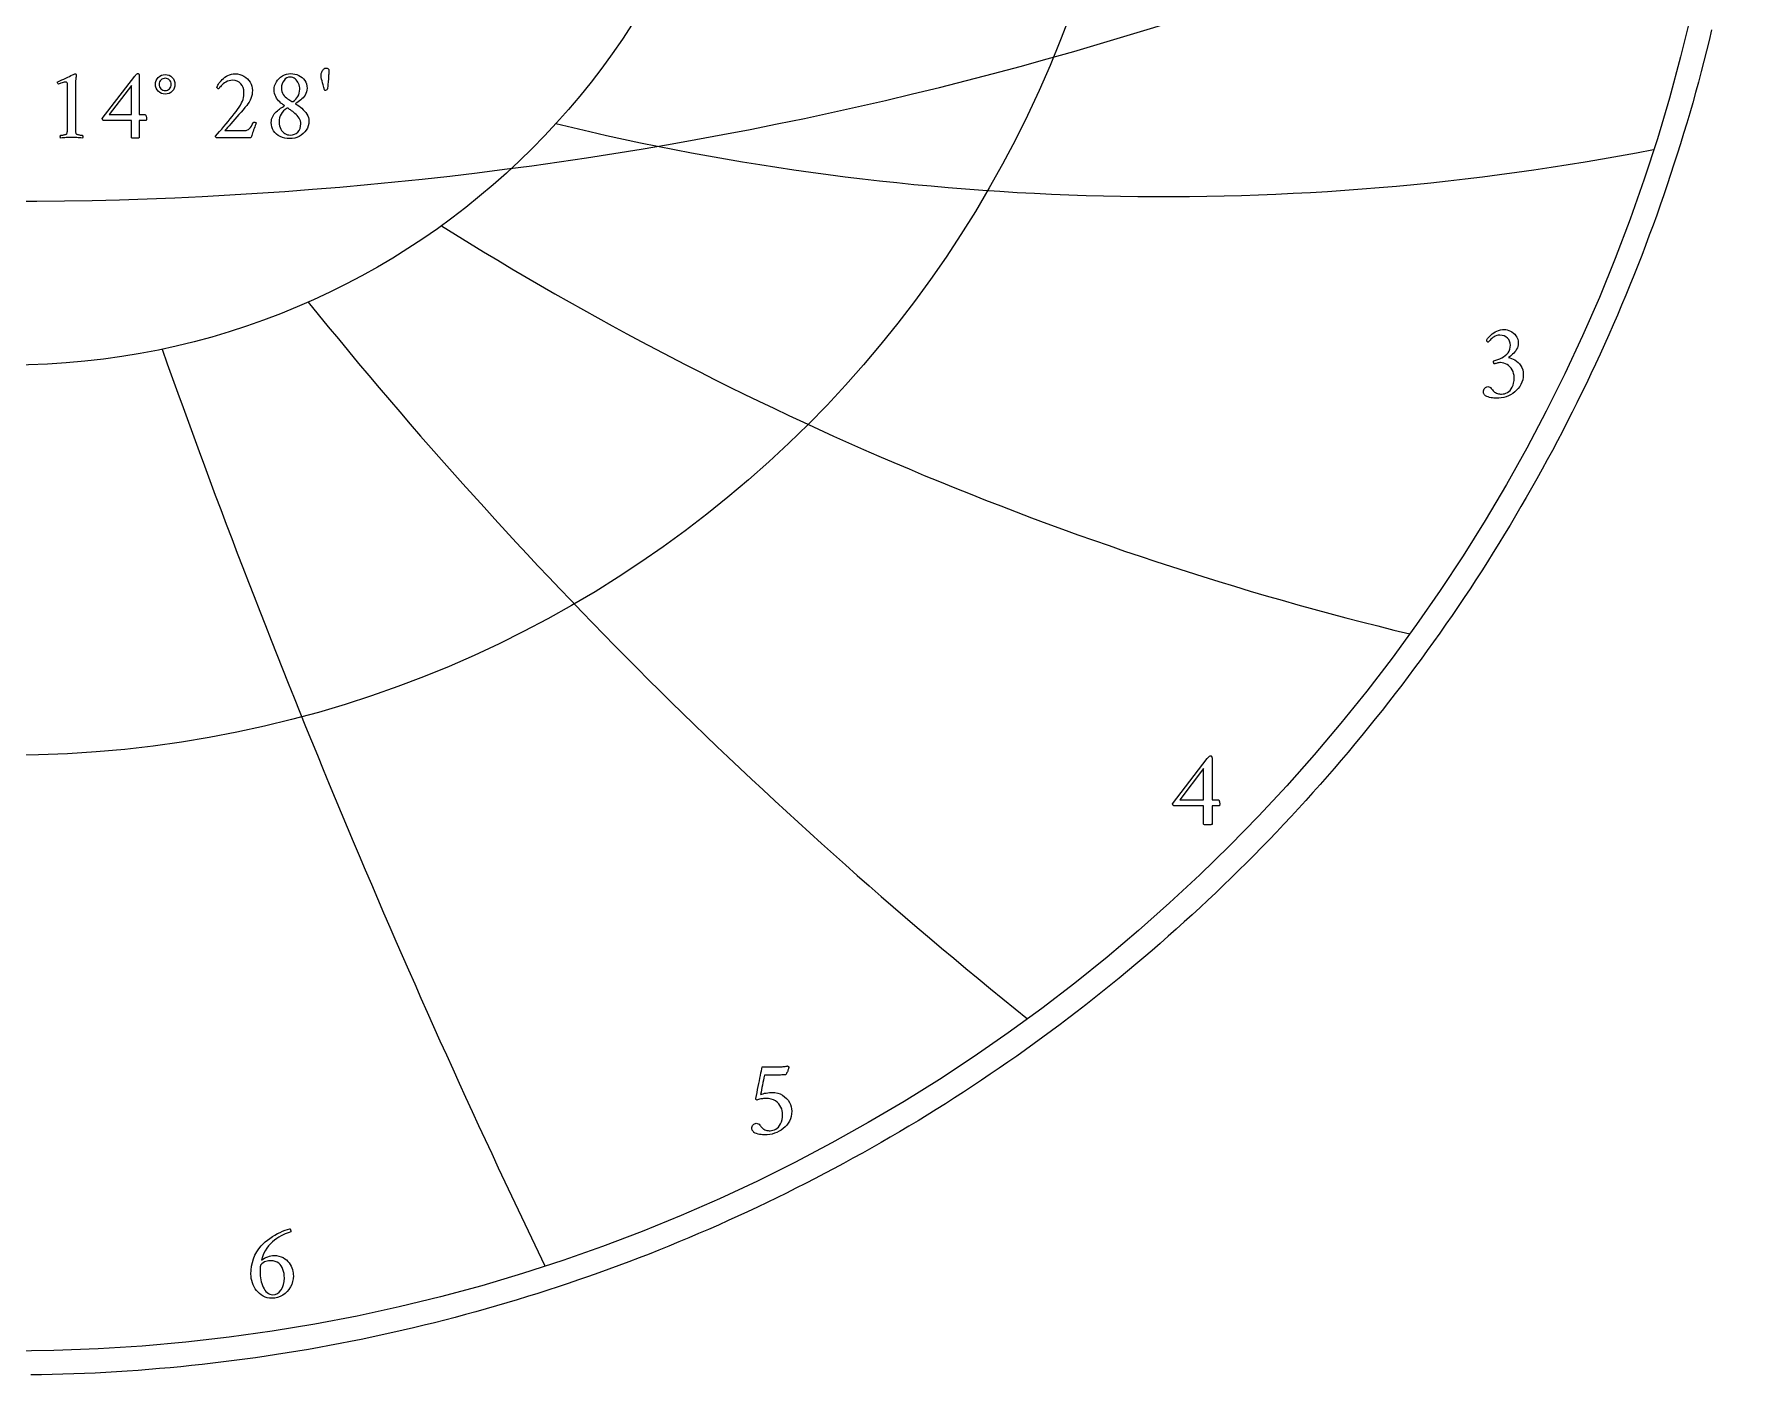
# Model space of a CAD drawing. Header units: millimetres. Extents: x -55 to 55, y -55 to 56.
# Drawn here: x 0.8 to 54, y -54.7 to -12.8 of the extents above; entities that cross this region are included whole.
import ezdxf

# ---------------------------------------------------------------- set-up
doc = ezdxf.new("R2010")
doc.units = ezdxf.units.MM
for name, color, linetype in [('CUT_OUTER', 1, 'Continuous'), ('ENGRAVE', 7, 'Continuous'), ('ENGRAVE_FINE', 8, 'Continuous'), ('TEXT', 5, 'Continuous')]:
    doc.layers.add(name, color=color, linetype=linetype)

msp = doc.modelspace()

# ---------------------------------------------------------------- linework, layer by layer
at = {"layer": 'CUT_OUTER'}
msp.add_lwpolyline([(53.2685, -12.6504), (53.1898, -12.977), (53.1092, -13.3032), (53.0266, -13.6288), (52.942, -13.9539), (52.8553, -14.2785), (52.7667, -14.6025), (52.6761, -14.926), (52.5836, -15.249), (52.489, -15.5713), (52.3925, -15.8931), (52.294, -16.2143), (52.1935, -16.5348), (52.0911, -16.8548), (51.9867, -17.1741), (51.8803, -17.4927), (51.772, -17.8107), (51.6617, -18.1281), (51.5495, -18.4447), (51.4354, -18.7607), (51.3193, -19.0759), (51.2013, -19.3905), (51.0814, -19.7043), (50.9595, -20.0173), (50.8357, -20.3296), (50.71, -20.6412), (50.5824, -20.9519), (50.4529, -21.2619), (50.3215, -21.5711), (50.1882, -21.8794), (50.053, -22.187), (49.9159, -22.4937), (49.7769, -22.7995), (49.6361, -23.1045), (49.4934, -23.4086), (49.3488, -23.7119), (49.2024, -24.0142), (49.0542, -24.3157), (48.904, -24.6162), (48.7521, -24.9158), (48.5983, -25.2145), (48.4426, -25.5122), (48.2852, -25.809), (48.1259, -26.1048), (47.9648, -26.3996), (47.802, -26.6934), (47.6373, -26.9862), (47.4708, -27.278), (47.3025, -27.5687), (47.1325, -27.8585), (46.9606, -28.1471), (46.787, -28.4347), (46.6117, -28.7213), (46.4346, -29.0067), (46.2557, -29.2911), (46.0751, -29.5744), (45.8928, -29.8565), (45.7087, -30.1376), (45.523, -30.4175), (45.3355, -30.6962), (45.1463, -30.9738), (44.9554, -31.2502), (44.7628, -31.5255), (44.5685, -31.7996), (44.3725, -32.0724), (44.1749, -32.3441), (43.9756, -32.6145), (43.7747, -32.8838), (43.5721, -33.1517), (43.3678, -33.4185), (43.162, -33.6839), (42.9545, -33.9481), (42.7454, -34.2111), (42.5346, -34.4727), (42.3223, -34.733), (42.1084, -34.9921), (41.8929, -35.2498), (41.6758, -35.5062), (41.4572, -35.7612), (41.237, -36.0149), (41.0152, -36.2673), (40.7919, -36.5182), (40.5671, -36.7679), (40.3407, -37.0161), (40.1128, -37.2629), (39.8834, -37.5083), (39.6525, -37.7523), (39.4201, -37.9949), (39.1863, -38.2361), (38.9509, -38.4758), (38.7141, -38.7141), (38.4758, -38.9509), (38.2361, -39.1863), (37.9949, -39.4201), (37.7523, -39.6525), (37.5083, -39.8834), (37.2629, -40.1128), (37.0161, -40.3407), (36.7679, -40.5671), (36.5182, -40.7919), (36.2673, -41.0152), (36.0149, -41.237), (35.7612, -41.4572), (35.5062, -41.6758), (35.2498, -41.8929), (34.9921, -42.1084), (34.733, -42.3223), (34.4727, -42.5346), (34.2111, -42.7454), (33.9481, -42.9545), (33.6839, -43.162), (33.4185, -43.3678), (33.1517, -43.5721), (32.8838, -43.7747), (32.6145, -43.9756), (32.3441, -44.1749), (32.0724, -44.3725), (31.7996, -44.5685), (31.5255, -44.7628), (31.2502, -44.9554), (30.9738, -45.1463), (30.6962, -45.3355), (30.4175, -45.523), (30.1376, -45.7087), (29.8565, -45.8928), (29.5744, -46.0751), (29.2911, -46.2557), (29.0067, -46.4346), (28.7213, -46.6117), (28.4347, -46.787), (28.1471, -46.9606), (27.8585, -47.1325), (27.5687, -47.3025), (27.278, -47.4708), (26.9862, -47.6373), (26.6934, -47.802), (26.3996, -47.9648), (26.1048, -48.1259), (25.809, -48.2852), (25.5122, -48.4426), (25.2145, -48.5983), (24.9158, -48.7521), (24.6162, -48.904), (24.3157, -49.0542), (24.0142, -49.2024), (23.7119, -49.3488), (23.4086, -49.4934), (23.1045, -49.6361), (22.7995, -49.7769), (22.4937, -49.9159), (22.187, -50.053), (21.8794, -50.1882), (21.5711, -50.3215), (21.2619, -50.4529), (20.9519, -50.5824), (20.6412, -50.71), (20.3296, -50.8357), (20.0173, -50.9595), (19.7043, -51.0814), (19.3905, -51.2013), (19.0759, -51.3193), (18.7607, -51.4354), (18.4447, -51.5495), (18.1281, -51.6617), (17.8107, -51.772), (17.4927, -51.8803), (17.1741, -51.9867), (16.8548, -52.0911), (16.5348, -52.1935), (16.2143, -52.294), (15.8931, -52.3925), (15.5713, -52.489), (15.249, -52.5836), (14.926, -52.6761), (14.6025, -52.7667), (14.2785, -52.8553), (13.9539, -52.942), (13.6288, -53.0266), (13.3032, -53.1092), (12.977, -53.1898), (12.6504, -53.2685), (12.3233, -53.3451), (11.9958, -53.4197), (11.6678, -53.4923), (11.3393, -53.5629), (11.0105, -53.6314), (10.6812, -53.698), (10.3515, -53.7625), (10.0214, -53.825), (9.691, -53.8855), (9.3602, -53.944), (9.029, -54.0004), (8.6975, -54.0548), (8.3656, -54.1071), (8.0335, -54.1574), (7.701, -54.2057), (7.3683, -54.2519), (7.0353, -54.2961), (6.702, -54.3383), (6.3684, -54.3784), (6.0347, -54.4164), (5.7007, -54.4524), (5.3664, -54.4864), (5.032, -54.5183), (4.6974, -54.5481), (4.3626, -54.5759), (4.0277, -54.6017), (3.6926, -54.6253), (3.3573, -54.647), (3.0219, -54.6665), (2.6865, -54.6841), (2.3509, -54.6995), (2.0152, -54.7129), (1.6794, -54.7242), (1.3436, -54.7335), (1.0078, -54.7407), (0.6719, -54.7459)], dxfattribs=at)
at = {"layer": 'ENGRAVE'}
for radius in [54, 35.3478, 23.1383]:
    msp.add_circle((0, 0), radius, dxfattribs=at)
for centre, radius, start, end in [((36.1371, 62.5913), 80.4551, 256.3176, 280.973176), ((67.9106, 67.9106), 102.3385, 237.894618, 256.386299), ((124.4589, 71.8564), 147.996, 218.942336, 231.270124), ((277.2301, 74.2836), 289.1782, 199.58272, 205.746614)]:
    msp.add_arc(centre, radius, start, end, dxfattribs=at)
at = {"layer": 'ENGRAVE_FINE'}
msp.add_arc((0, 102.5834), 120.594, 243.541053, 296.458947, dxfattribs=at)
at = {"layer": 'TEXT'}
for points in [[(1.8235, -15.6614), (1.8235, -14.3999), (1.8226, -14.369), (1.8199, -14.3432), (1.8154, -14.3227), (1.8091, -14.3073), (1.8007, -14.2961), (1.7896, -14.2881), (1.7759, -14.2834), (1.7596, -14.2818), (1.7397, -14.2833), (1.7149, -14.2877), (1.6854, -14.2952), (1.6511, -14.3057), (1.6165, -14.3172), (1.5864, -14.3277), (1.5606, -14.3371), (1.5393, -14.3456), (1.5267, -14.3339), (1.5177, -14.3209), (1.5123, -14.3067), (1.5105, -14.2913), (1.5105, -14.2911), (1.5105, -14.2905), (1.5105, -14.2895), (1.5105, -14.2881), (1.5109, -14.2824), (1.5121, -14.2778), (1.5141, -14.2744), (1.5169, -14.2722), (1.5805, -14.2433), (1.6435, -14.2143), (1.7059, -14.1851), (1.7676, -14.1556), (1.8265, -14.1274), (1.8802, -14.1017), (1.9287, -14.0787), (1.972, -14.0582), (2.0078, -14.0414), (2.0339, -14.0295), (2.0502, -14.0223), (2.0566, -14.0199), (2.063, -14.0199), (2.0704, -14.0211), (2.0766, -14.0247), (2.0816, -14.0307), (2.0854, -14.039), (2.0884, -14.0482), (2.091, -14.0566), (2.0932, -14.0642), (2.095, -14.071), (2.0942, -14.0759), (2.0918, -14.0905), (2.0878, -14.115), (2.0822, -14.1492), (2.0766, -14.1924), (2.0726, -14.2438), (2.0702, -14.3034), (2.0694, -14.3712), (2.0694, -15.6614), (2.0695, -15.6959), (2.0698, -15.7292), (2.0703, -15.7614), (2.071, -15.7923), (2.0725, -15.8212), (2.0754, -15.8474), (2.0797, -15.8707), (2.0854, -15.8913), (2.0908, -15.8991), (2.1006, -15.9065), (2.1147, -15.9135), (2.1333, -15.92), (2.1543, -15.9259), (2.176, -15.9308), (2.1983, -15.9347), (2.2211, -15.9376), (2.2426, -15.9397), (2.2606, -15.9412), (2.2753, -15.9421), (2.2866, -15.9424), (2.2909, -15.95), (2.2942, -15.96), (2.2965, -15.9723), (2.2978, -15.9871), (2.2977, -16.0019), (2.2958, -16.0143), (2.2921, -16.0242), (2.2866, -16.0318), (2.2397, -16.0287), (2.1948, -16.0258), (2.1519, -16.0231), (2.1109, -16.0206), (2.0702, -16.0185), (2.0279, -16.0171), (1.984, -16.0162), (1.9385, -16.0159), (1.8948, -16.0162), (1.8531, -16.0171), (1.8133, -16.0185), (1.7756, -16.0206), (1.7375, -16.0231), (1.6966, -16.0258), (1.6529, -16.0287), (1.6064, -16.0318), (1.6009, -16.0242), (1.5972, -16.0143), (1.5953, -16.0019), (1.5952, -15.9871), (1.5965, -15.9723), (1.5988, -15.96), (1.6021, -15.95), (1.6064, -15.9424), (1.6176, -15.9421), (1.6323, -15.9412), (1.6504, -15.9397), (1.6718, -15.9376), (1.6947, -15.9347), (1.7169, -15.9308), (1.7386, -15.9259), (1.7596, -15.92), (1.778, -15.9135), (1.7916, -15.9065), (1.8004, -15.8991), (1.8044, -15.8913), (1.8101, -15.8707), (1.8147, -15.8474), (1.8181, -15.8212), (1.8203, -15.7923), (1.8217, -15.7614), (1.8227, -15.7292), (1.8233, -15.6959), (1.8235, -15.6614)], [(4.0175, -14.0135), (4.0294, -14.0147), (4.0394, -14.0183), (4.0477, -14.0243), (4.0542, -14.0327), (4.0591, -14.0422), (4.0626, -14.0518), (4.0647, -14.0614), (4.0654, -14.071), (4.0654, -15.3005), (4.2506, -15.3005), (4.2584, -15.3029), (4.2658, -15.3101), (4.2728, -15.3221), (4.2794, -15.3388), (4.2849, -15.3588), (4.2889, -15.3803), (4.2913, -15.4035), (4.2921, -15.4282), (4.2915, -15.4446), (4.2897, -15.4586), (4.2867, -15.4702), (4.2825, -15.4793), (4.0654, -15.4793), (4.0654, -16.0254), (4.0641, -16.0259), (4.0602, -16.0274), (4.0537, -16.0299), (4.0446, -16.0334), (4.0298, -16.0369), (4.0059, -16.0394), (3.9731, -16.0409), (3.9313, -16.0414), (3.8824, -16.0398), (3.8474, -16.035), (3.8265, -16.027), (3.8195, -16.0159), (3.8195, -15.4793), (2.9413, -15.4793), (2.9338, -15.474), (2.9273, -15.4678), (2.9218, -15.4605), (2.9173, -15.4522), (2.9138, -15.4437), (2.9113, -15.4358), (2.9098, -15.4285), (2.9093, -15.4219), (3.9249, -14.0933), (3.9337, -14.0831), (3.944, -14.0714), (3.956, -14.0583), (3.9696, -14.0438), (3.9834, -14.0306), (3.9959, -14.0211), (4.0073, -14.0154), (4.0175, -14.0135)], [(4.57, -14.352), (4.5757, -14.2905), (4.5927, -14.2339), (4.6212, -14.182), (4.661, -14.1349), (4.7088, -14.0957), (4.7612, -14.0678), (4.8182, -14.051), (4.8797, -14.0454), (4.9411, -14.051), (4.9975, -14.0678), (5.0489, -14.0957), (5.0953, -14.1349), (5.1337, -14.182), (5.1612, -14.2339), (5.1776, -14.2905), (5.1831, -14.352), (5.1776, -14.4135), (5.1612, -14.4702), (5.1337, -14.5221), (5.0953, -14.5692), (5.0489, -14.6083), (4.9975, -14.6362), (4.9411, -14.653), (4.8797, -14.6586), (4.8182, -14.653), (4.7612, -14.6362), (4.7088, -14.6083), (4.661, -14.5692), (4.6212, -14.5221), (4.5927, -14.4702), (4.5757, -14.4135), (4.57, -14.352)], [(4.6849, -14.352), (4.6885, -14.3904), (4.6993, -14.4259), (4.7173, -14.4583), (4.7424, -14.4877), (4.7726, -14.5122), (4.8055, -14.5297), (4.8412, -14.5401), (4.8797, -14.5436), (4.9181, -14.5401), (4.9532, -14.5297), (4.9851, -14.5122), (5.0139, -14.4877), (5.0376, -14.4583), (5.0546, -14.4259), (5.0648, -14.3904), (5.0682, -14.352), (5.0648, -14.3136), (5.0546, -14.2782), (5.0376, -14.2457), (5.0139, -14.2163), (4.9851, -14.1918), (4.9532, -14.1744), (4.9181, -14.1639), (4.8797, -14.1604), (4.8412, -14.1639), (4.8055, -14.1744), (4.7726, -14.1918), (4.7424, -14.2163), (4.7173, -14.2457), (4.6993, -14.2782), (4.6885, -14.3136), (4.6849, -14.352)], [(7.7284, -15.556), (7.7122, -15.5956), (7.6957, -15.6378), (7.6787, -15.6826), (7.6613, -15.73), (7.6442, -15.7778), (7.6278, -15.8238), (7.6122, -15.8681), (7.5975, -15.9105), (7.5843, -15.9486), (7.5735, -15.9799), (7.5651, -16.0045), (7.5591, -16.0222), (6.4797, -16.0222), (6.4748, -16.0185), (6.4697, -16.0139), (6.4644, -16.0082), (6.459, -16.0015), (6.4541, -15.9946), (6.4506, -15.9883), (6.4485, -15.9826), (6.4478, -15.9775), (6.5136, -15.9033), (6.5803, -15.8274), (6.6478, -15.75), (6.716, -15.671), (6.7839, -15.5913), (6.8502, -15.5121), (6.9148, -15.4332), (6.9779, -15.3548), (7.038, -15.2781), (7.0937, -15.2047), (7.145, -15.1344), (7.1919, -15.0674), (7.2355, -14.9993), (7.2705, -14.9356), (7.297, -14.8764), (7.3148, -14.8215), (7.3267, -14.7682), (7.3352, -14.7137), (7.3403, -14.658), (7.342, -14.6011), (7.3359, -14.5245), (7.3176, -14.4542), (7.2872, -14.3903), (7.2446, -14.3329), (7.1926, -14.2854), (7.134, -14.2514), (7.0688, -14.2311), (6.9971, -14.2243), (6.9368, -14.2277), (6.8805, -14.2378), (6.8282, -14.2548), (6.7799, -14.2786), (6.7358, -14.3063), (6.6961, -14.3352), (6.6607, -14.3654), (6.6298, -14.3967), (6.6035, -14.4267), (6.5819, -14.4526), (6.5651, -14.4746), (6.5532, -14.4925), (6.5435, -14.4912), (6.5336, -14.4873), (6.5235, -14.4809), (6.5132, -14.4718), (6.5042, -14.4621), (6.4977, -14.4538), (6.4938, -14.4469), (6.4925, -14.4414), (6.4994, -14.4246), (6.5104, -14.4027), (6.5257, -14.3759), (6.5452, -14.344), (6.5688, -14.3093), (6.5967, -14.2738), (6.6287, -14.2374), (6.6649, -14.2003), (6.7048, -14.1642), (6.7476, -14.1309), (6.7934, -14.1003), (6.8422, -14.0726), (6.894, -14.0495), (6.9488, -14.0331), (7.0065, -14.0232), (7.0673, -14.0199), (7.1407, -14.0246), (7.2106, -14.0386), (7.2772, -14.0621), (7.3404, -14.0949), (7.3987, -14.1352), (7.4505, -14.1808), (7.4961, -14.2318), (7.5352, -14.2881), (7.5666, -14.3482), (7.5891, -14.4103), (7.6025, -14.4744), (7.607, -14.5404), (7.604, -14.6065), (7.5951, -14.6706), (7.5801, -14.7326), (7.5591, -14.7927), (7.533, -14.8508), (7.5024, -14.9069), (7.4675, -14.961), (7.4282, -15.0131), (7.3724, -15.0812), (7.3136, -15.1516), (7.2518, -15.2242), (7.1871, -15.2989), (7.1217, -15.3736), (7.0581, -15.4458), (6.9964, -15.5157), (6.9364, -15.5831), (6.8803, -15.6461), (6.8302, -15.7025), (6.7861, -15.7523), (6.748, -15.7955), (7.3675, -15.7955), (7.4117, -15.7918), (7.4517, -15.7807), (7.4876, -15.7623), (7.5192, -15.7364), (7.5483, -15.703), (7.5763, -15.6618), (7.6033, -15.6128), (7.6294, -15.556), (7.634, -15.5476), (7.6414, -15.5416), (7.6515, -15.538), (7.6645, -15.5368), (7.6701, -15.5372), (7.6773, -15.5384), (7.6861, -15.5404), (7.6965, -15.5432), (7.7068, -15.5464), (7.7156, -15.5496), (7.7228, -15.5528), (7.7284, -15.556)], [(8.8014, -14.0167), (8.8702, -14.0201), (8.9359, -14.0303), (8.9987, -14.0472), (9.0585, -14.071), (9.1139, -14.1011), (9.1635, -14.1372), (9.2073, -14.1794), (9.2453, -14.2275), (9.2761, -14.2814), (9.298, -14.3408), (9.3112, -14.4059), (9.3156, -14.4766), (9.312, -14.5352), (9.3012, -14.5899), (9.2832, -14.6406), (9.2581, -14.6873), (9.2279, -14.7305), (9.1946, -14.7704), (9.1584, -14.8071), (9.1192, -14.8406), (9.079, -14.8714), (9.0397, -14.8997), (9.0015, -14.9257), (8.9643, -14.9492), (8.9559, -14.9528), (8.9531, -14.9572), (8.9559, -14.9624), (8.9643, -14.9684), (9.0121, -14.9959), (9.0597, -15.0275), (9.1071, -15.063), (9.1543, -15.1025), (9.1994, -15.1452), (9.2405, -15.1903), (9.2777, -15.2378), (9.3108, -15.2877), (9.338, -15.3394), (9.3575, -15.3923), (9.3692, -15.4464), (9.3731, -15.5017), (9.3679, -15.5779), (9.3523, -15.6502), (9.3264, -15.7185), (9.29, -15.7827), (9.2452, -15.8417), (9.1938, -15.8941), (9.1358, -15.9399), (9.0713, -15.9791), (9.0021, -16.0106), (8.9304, -16.033), (8.856, -16.0465), (8.7791, -16.051), (8.6967, -16.047), (8.619, -16.035), (8.5458, -16.0151), (8.4773, -15.9871), (8.4147, -15.952), (8.3595, -15.9105), (8.3117, -15.8626), (8.2713, -15.8083), (8.2392, -15.7486), (8.2162, -15.6845), (8.2024, -15.6161), (8.1978, -15.5432), (8.2006, -15.4933), (8.209, -15.4458), (8.223, -15.4007), (8.2425, -15.358), (8.2663, -15.3177), (8.2928, -15.2797), (8.3222, -15.2442), (8.3543, -15.2111), (8.388, -15.1803), (8.4218, -15.152), (8.4558, -15.1261), (8.49, -15.1025), (8.5229, -15.0811), (8.5527, -15.0618), (8.5796, -15.0444), (8.6034, -15.029), (8.6082, -15.0245), (8.6098, -15.0203), (8.6082, -15.0165), (8.6034, -15.0131), (8.5708, -14.9918), (8.5368, -14.9664), (8.5013, -14.9367), (8.4645, -14.9029), (8.4284, -14.8655), (8.395, -14.8251), (8.3645, -14.7816), (8.3368, -14.7352), (8.3137, -14.6861), (8.2972, -14.6346), (8.2874, -14.5808), (8.2841, -14.5245), (8.2886, -14.4586), (8.302, -14.3951), (8.3245, -14.3341), (8.3559, -14.2754), (8.3947, -14.2206), (8.4394, -14.1712), (8.4897, -14.1272), (8.5459, -14.0885), (8.6062, -14.0571), (8.6689, -14.0347), (8.734, -14.0212), (8.8014, -14.0167)], [(8.7855, -14.1253), (8.7317, -14.1317), (8.6821, -14.1508), (8.6367, -14.1828), (8.5954, -14.2275), (8.5612, -14.281), (8.5368, -14.3392), (8.5221, -14.4023), (8.5172, -14.4702), (8.5207, -14.527), (8.5312, -14.5792), (8.5486, -14.6268), (8.5731, -14.6698), (8.6023, -14.7086), (8.6342, -14.7436), (8.6686, -14.7749), (8.7056, -14.8023), (8.7427, -14.8269), (8.7775, -14.8494), (8.8098, -14.87), (8.8397, -14.8885), (8.8433, -14.8899), (8.8477, -14.8909), (8.8529, -14.8915), (8.8589, -14.8917), (8.8603, -14.8917), (8.8613, -14.8917), (8.8619, -14.8917), (8.8621, -14.8917), (8.8667, -14.8915), (8.8709, -14.8909), (8.8747, -14.8899), (8.8781, -14.8885), (8.9236, -14.8546), (8.9643, -14.8167), (9.0002, -14.7748), (9.0314, -14.7289), (9.0565, -14.679), (9.0745, -14.6251), (9.0852, -14.5672), (9.0888, -14.5053), (9.0865, -14.4594), (9.0797, -14.4143), (9.0682, -14.37), (9.0521, -14.3265), (9.0319, -14.2852), (9.0078, -14.2474), (8.98, -14.2133), (8.9483, -14.1828), (8.913, -14.1576), (8.8741, -14.1396), (8.8316, -14.1289), (8.7855, -14.1253)], [(9.9192, -13.841), (9.9421, -13.8436), (9.9631, -13.8514), (9.982, -13.8644), (9.999, -13.8826), (9.9988, -13.9012), (9.9982, -13.9253), (9.9972, -13.9547), (9.9958, -13.9895), (9.994, -14.0282), (9.9918, -14.069), (9.9892, -14.112), (9.9862, -14.1572), (9.9829, -14.2033), (9.9794, -14.249), (9.9757, -14.2943), (9.9719, -14.3392), (9.968, -14.3822), (9.9643, -14.4215), (9.9608, -14.4572), (9.9575, -14.4893), (9.9475, -14.5061), (9.9335, -14.5213), (9.9156, -14.5348), (9.8936, -14.5468), (9.8846, -14.5456), (9.8768, -14.542), (9.8703, -14.536), (9.8649, -14.5277), (9.8407, -14.4463), (9.8194, -14.3716), (9.8008, -14.3034), (9.785, -14.2418), (9.7725, -14.1868), (9.7635, -14.1384), (9.7581, -14.0966), (9.7563, -14.0614), (9.7576, -14.0386), (9.7615, -14.0151), (9.768, -13.9907), (9.777, -13.9656), (9.7884, -13.9409), (9.8018, -13.9181), (9.8172, -13.897), (9.8345, -13.8778), (9.8536, -13.8617), (9.8741, -13.8502), (9.8959, -13.8433), (9.9192, -13.841)], [(3.8195, -14.3871), (3.1201, -15.3005), (3.8195, -15.3005)], [(8.7855, -15.9392), (8.8582, -15.9332), (8.9232, -15.9153), (8.9804, -15.8853), (9.0298, -15.8434), (9.0696, -15.7917), (9.098, -15.7324), (9.1151, -15.6656), (9.1208, -15.5911), (9.1174, -15.5439), (9.1072, -15.4981), (9.0902, -15.4537), (9.0665, -15.4107), (9.0381, -15.3696), (9.0074, -15.3308), (8.9743, -15.2945), (8.9387, -15.2606), (8.9026, -15.2293), (8.8677, -15.2011), (8.834, -15.1759), (8.8014, -15.1536), (8.7725, -15.1348), (8.7495, -15.1201), (8.7326, -15.1093), (8.7216, -15.1025), (8.7156, -15.0997), (8.7104, -15.0977), (8.706, -15.0965), (8.7024, -15.0961), (8.698, -15.0963), (8.6944, -15.0969), (8.6916, -15.0979), (8.6896, -15.0993), (8.6301, -15.1406), (8.5791, -15.1847), (8.5367, -15.2316), (8.5028, -15.2813), (8.477, -15.3354), (8.4585, -15.3955), (8.4474, -15.4616), (8.4437, -15.5336), (8.4469, -15.5952), (8.4565, -15.6522), (8.4725, -15.7046), (8.4948, -15.7524), (8.5221, -15.7952), (8.5527, -15.8326), (8.5868, -15.8647), (8.6242, -15.8913), (8.6636, -15.9123), (8.7036, -15.9272), (8.7442, -15.9362), (8.7855, -15.9392)], [(46.7832, -22.0253), (46.8269, -22.0284), (46.8726, -22.0377), (46.9205, -22.0531), (46.9706, -22.0747), (47.0199, -22.1023), (47.0655, -22.1356), (47.1076, -22.1747), (47.146, -22.2195), (47.178, -22.2697), (47.2009, -22.3251), (47.2147, -22.3856), (47.2192, -22.4511), (47.2159, -22.5029), (47.206, -22.5525), (47.1895, -22.5999), (47.1664, -22.6453), (47.1388, -22.6881), (47.1085, -22.7279), (47.0757, -22.7647), (47.0404, -22.7986), (47.0047, -22.8292), (46.971, -22.8565), (46.9392, -22.8803), (46.9093, -22.9008), (46.9578, -22.9108), (47.008, -22.9272), (47.06, -22.95), (47.1136, -22.9791), (47.1661, -23.0146), (47.2146, -23.0562), (47.2589, -23.104), (47.2993, -23.158), (47.3328, -23.2181), (47.3568, -23.2844), (47.3711, -23.3569), (47.3759, -23.4356), (47.3714, -23.5187), (47.3576, -23.5978), (47.3347, -23.6729), (47.3027, -23.7439), (47.2631, -23.8103), (47.2175, -23.8716), (47.166, -23.9278), (47.1085, -23.9789), (47.0463, -24.0246), (46.9804, -24.0645), (46.9108, -24.0987), (46.8377, -24.1271), (46.7623, -24.1495), (46.6861, -24.1654), (46.6091, -24.175), (46.5311, -24.1782), (46.4968, -24.177), (46.4583, -24.1735), (46.4158, -24.1677), (46.3693, -24.1595), (46.322, -24.1487), (46.2769, -24.1352), (46.2342, -24.1189), (46.1939, -24.0999), (46.1862, -24.093), (46.1769, -24.0828), (46.1658, -24.0692), (46.153, -24.0522), (46.1411, -24.0332), (46.1326, -24.0138), (46.1275, -23.994), (46.1258, -23.9738), (46.1284, -23.9397), (46.1364, -23.9091), (46.1497, -23.8818), (46.1683, -23.858), (46.1904, -23.8386), (46.2139, -23.8248), (46.2389, -23.8165), (46.2654, -23.8137), (46.2977, -23.817), (46.3263, -23.8269), (46.3513, -23.8434), (46.3727, -23.8665), (46.3924, -23.8922), (46.4123, -23.9163), (46.4325, -23.939), (46.4528, -23.9602), (46.4778, -23.9822), (46.5052, -24.0006), (46.5349, -24.0154), (46.5669, -24.0266), (46.6, -24.0348), (46.6329, -24.0407), (46.6656, -24.0442), (46.6981, -24.0453), (46.7424, -24.0423), (46.787, -24.033), (46.8319, -24.0176), (46.8769, -23.996), (46.9202, -23.9672), (46.9599, -23.9304), (46.996, -23.8855), (47.0285, -23.8324), (47.0553, -23.7706), (47.0745, -23.6992), (47.086, -23.6182), (47.0898, -23.5276), (47.086, -23.4615), (47.0745, -23.3994), (47.0553, -23.3414), (47.0285, -23.2874), (46.9956, -23.2381), (46.9582, -23.1942), (46.9164, -23.1555), (46.8701, -23.1222), (46.8208, -23.0954), (46.77, -23.0762), (46.7177, -23.0647), (46.664, -23.0609), (46.6366, -23.0619), (46.6091, -23.0651), (46.5813, -23.0705), (46.5533, -23.0779), (46.5268, -23.0858), (46.5035, -23.0924), (46.4833, -23.0977), (46.4664, -23.1018), (46.4575, -23.0875), (46.4511, -23.072), (46.4473, -23.0551), (46.446, -23.037), (46.4464, -23.026), (46.4477, -23.0166), (46.4498, -23.0089), (46.4528, -23.003), (46.5184, -22.9857), (46.5822, -22.9647), (46.6444, -22.9397), (46.7049, -22.911), (46.7616, -22.8781), (46.8126, -22.8407), (46.8578, -22.7989), (46.8973, -22.7526), (46.9294, -22.7012), (46.9523, -22.644), (46.966, -22.5811), (46.9706, -22.5124), (46.9648, -22.4488), (46.9476, -22.3907), (46.9188, -22.3381), (46.8786, -22.291), (46.8294, -22.2523), (46.7738, -22.2246), (46.7119, -22.208), (46.6435, -22.2025), (46.5925, -22.2055), (46.5448, -22.2148), (46.5005, -22.2302), (46.4596, -22.2519), (46.4224, -22.2768), (46.3893, -22.3021), (46.3603, -22.3279), (46.3353, -22.354), (46.3141, -22.378), (46.2965, -22.3971), (46.2826, -22.4112), (46.2722, -22.4205), (46.2654, -22.419), (46.2586, -22.4145), (46.2518, -22.4071), (46.245, -22.3966), (46.239, -22.3847), (46.2348, -22.3728), (46.2322, -22.3609), (46.2314, -22.3489), (46.2587, -22.3101), (46.2897, -22.2719), (46.3243, -22.2343), (46.3625, -22.1973), (46.4041, -22.1622), (46.449, -22.1301), (46.497, -22.1009), (46.5482, -22.0747), (46.6025, -22.0531), (46.6597, -22.0377), (46.72, -22.0284), (46.7832, -22.0253)], [(37.584, -35.3675), (37.5967, -35.3688), (37.6075, -35.3726), (37.6163, -35.379), (37.6232, -35.3879), (37.6284, -35.3981), (37.6322, -35.4084), (37.6344, -35.4186), (37.6351, -35.4288), (37.6351, -36.7403), (37.8327, -36.7403), (37.841, -36.7428), (37.8489, -36.7505), (37.8563, -36.7633), (37.8634, -36.7812), (37.8693, -36.8025), (37.8736, -36.8254), (37.8761, -36.8501), (37.877, -36.8765), (37.8764, -36.894), (37.8744, -36.9089), (37.8712, -36.9213), (37.8668, -36.931), (37.6351, -36.931), (37.6351, -37.5135), (37.6338, -37.5141), (37.6296, -37.5157), (37.6227, -37.5183), (37.613, -37.5221), (37.5971, -37.5258), (37.5717, -37.5285), (37.5367, -37.53), (37.4921, -37.5306), (37.4399, -37.5289), (37.4026, -37.5238), (37.3803, -37.5153), (37.3728, -37.5033), (37.3728, -36.931), (36.4361, -36.931), (36.4281, -36.9254), (36.4212, -36.9187), (36.4153, -36.9109), (36.4105, -36.9021), (36.4068, -36.893), (36.4041, -36.8846), (36.4025, -36.8769), (36.402, -36.8697), (37.4853, -35.4526), (37.4946, -35.4417), (37.5057, -35.4292), (37.5185, -35.4153), (37.5329, -35.3998), (37.5476, -35.3857), (37.561, -35.3756), (37.5732, -35.3695), (37.584, -35.3675)], [(37.3728, -35.766), (36.6268, -36.7403), (37.3728, -36.7403)], [(23.8613, -45.9018), (23.9564, -45.9074), (24.044, -45.924), (24.1241, -45.9516), (24.1968, -45.9904), (24.2619, -46.0375), (24.319, -46.0905), (24.3683, -46.1491), (24.4097, -46.2135), (24.4425, -46.2813), (24.4659, -46.3502), (24.48, -46.4201), (24.4847, -46.4911), (24.4801, -46.5743), (24.4664, -46.6534), (24.4435, -46.7284), (24.4114, -46.7994), (24.3718, -46.8658), (24.3263, -46.9272), (24.2748, -46.9834), (24.2173, -47.0345), (24.155, -47.0801), (24.0891, -47.1201), (24.0196, -47.1542), (23.9465, -47.1826), (23.8711, -47.205), (23.7949, -47.221), (23.7178, -47.2306), (23.6399, -47.2337), (23.6055, -47.2326), (23.5671, -47.2291), (23.5246, -47.2232), (23.4781, -47.215), (23.4307, -47.2043), (23.3857, -47.1907), (23.343, -47.1745), (23.3026, -47.1554), (23.295, -47.1486), (23.2856, -47.1384), (23.2745, -47.1247), (23.2618, -47.1077), (23.2498, -47.0888), (23.2413, -47.0694), (23.2362, -47.0496), (23.2345, -47.0294), (23.2372, -46.9953), (23.2452, -46.9646), (23.2585, -46.9374), (23.2771, -46.9135), (23.2991, -46.8942), (23.3227, -46.8803), (23.3477, -46.872), (23.3742, -46.8693), (23.4064, -46.8726), (23.4351, -46.8825), (23.4601, -46.899), (23.4815, -46.9221), (23.5012, -46.9477), (23.5211, -46.9719), (23.5412, -46.9945), (23.5615, -47.0157), (23.5866, -47.0378), (23.6139, -47.0562), (23.6436, -47.071), (23.6757, -47.0822), (23.7088, -47.0904), (23.7417, -47.0962), (23.7743, -47.0997), (23.8068, -47.1009), (23.8512, -47.0978), (23.8958, -47.0885), (23.9406, -47.0731), (23.9856, -47.0515), (24.029, -47.0228), (24.0687, -46.9859), (24.1048, -46.941), (24.1372, -46.888), (24.1641, -46.8261), (24.1832, -46.7547), (24.1947, -46.6737), (24.1985, -46.5831), (24.1952, -46.5298), (24.1853, -46.4754), (24.1688, -46.4199), (24.1457, -46.3634), (24.1154, -46.3085), (24.0772, -46.2578), (24.0311, -46.2114), (23.9771, -46.1692), (23.9143, -46.1342), (23.8417, -46.1092), (23.7593, -46.0942), (23.6671, -46.0892), (23.6375, -46.0901), (23.6033, -46.093), (23.5643, -46.0978), (23.5207, -46.1045), (23.4779, -46.1125), (23.4415, -46.1211), (23.4114, -46.1304), (23.3878, -46.1403), (23.3828, -46.1393), (23.378, -46.1364), (23.3734, -46.1317), (23.3691, -46.1249), (23.3653, -46.1172), (23.3627, -46.1092), (23.3611, -46.101), (23.3606, -46.0926), (23.3793, -45.9989), (23.398, -45.9052), (23.4168, -45.8116), (23.4355, -45.7179), (23.4539, -45.6258), (23.4717, -45.5369), (23.4888, -45.4512), (23.5053, -45.3687), (23.5206, -45.2915), (23.5339, -45.2218), (23.5452, -45.1595), (23.5547, -45.1047), (24.0453, -45.1047), (24.0795, -45.1043), (24.1142, -45.103), (24.1494, -45.1009), (24.1849, -45.0979), (24.2192, -45.0944), (24.2505, -45.0907), (24.2788, -45.0867), (24.3041, -45.0826), (24.325, -45.0788), (24.3399, -45.0762), (24.3489, -45.0746), (24.3518, -45.0741), (24.36, -45.079), (24.3676, -45.0834), (24.3745, -45.0875), (24.3808, -45.0911), (24.386, -45.0949), (24.3897, -45.0996), (24.392, -45.1051), (24.3927, -45.1115), (24.392, -45.1187), (24.3897, -45.1298), (24.386, -45.1451), (24.3808, -45.1643), (24.3742, -45.1861), (24.3663, -45.209), (24.3572, -45.233), (24.3467, -45.258), (24.3351, -45.2827), (24.3225, -45.3057), (24.3087, -45.327), (24.2939, -45.3466), (24.2582, -45.35), (24.219, -45.3534), (24.1764, -45.3568), (24.1304, -45.3602), (24.0806, -45.3632), (24.0265, -45.3653), (23.9682, -45.3666), (23.9056, -45.367), (23.6263, -45.367), (23.611, -45.4423), (23.596, -45.5182), (23.5812, -45.5947), (23.5666, -45.6719), (23.5521, -45.7484), (23.5373, -45.823), (23.5223, -45.8958), (23.507, -45.9665), (23.5438, -45.9535), (23.5858, -45.9414), (23.6332, -45.9305), (23.6859, -45.9206), (23.7384, -45.9124), (23.7851, -45.9065), (23.8261, -45.903), (23.8613, -45.9018)], [(8.2791, -51.0072), (8.3624, -51.0113), (8.4387, -51.0234), (8.508, -51.0437), (8.5703, -51.072), (8.6261, -51.1066), (8.6759, -51.1456), (8.7198, -51.1892), (8.7577, -51.2372), (8.7901, -51.2881), (8.8177, -51.3402), (8.8404, -51.3937), (8.8582, -51.4484), (8.8716, -51.5024), (8.8811, -51.5536), (8.8869, -51.602), (8.8888, -51.6477), (8.8832, -51.738), (8.8662, -51.8252), (8.838, -51.9092), (8.7985, -51.99), (8.7496, -52.0654), (8.6929, -52.1331), (8.6286, -52.1931), (8.5567, -52.2455), (8.4784, -52.288), (8.3953, -52.3183), (8.3073, -52.3365), (8.2143, -52.3426), (8.1412, -52.3384), (8.0717, -52.326), (8.0058, -52.3052), (7.9435, -52.2761), (7.8853, -52.2403), (7.8315, -52.1991), (7.7822, -52.1526), (7.7374, -52.1007), (7.6973, -52.0446), (7.6621, -51.9853), (7.6317, -51.9228), (7.6063, -51.8572), (7.5862, -51.79), (7.5718, -51.723), (7.5632, -51.6563), (7.5603, -51.5897), (7.5654, -51.4637), (7.5807, -51.3411), (7.6063, -51.2219), (7.6421, -51.106), (7.6876, -50.9955), (7.7425, -50.8923), (7.8068, -50.7963), (7.8805, -50.7075), (7.9424, -50.644), (8.0087, -50.5831), (8.0795, -50.5248), (8.1547, -50.469), (8.2326, -50.4164), (8.3114, -50.3677), (8.391, -50.3228), (8.4715, -50.2817), (8.551, -50.2453), (8.6278, -50.2144), (8.7018, -50.1891), (8.773, -50.1693), (8.7839, -50.1717), (8.7926, -50.1791), (8.7992, -50.1913), (8.8037, -50.2084), (8.8066, -50.2266), (8.8088, -50.2421), (8.81, -50.2547), (8.8105, -50.2646), (8.7559, -50.2834), (8.6976, -50.3055), (8.6358, -50.3311), (8.5703, -50.36), (8.5029, -50.3932), (8.4353, -50.4316), (8.3675, -50.475), (8.2995, -50.5235), (8.2331, -50.5779), (8.1701, -50.6389), (8.1104, -50.7065), (8.0542, -50.7807), (8.0029, -50.8624), (7.958, -50.9523), (7.9195, -51.0506), (7.8873, -51.1571), (7.9329, -51.1234), (7.981, -51.0937), (8.0317, -51.068), (8.0849, -51.0464), (8.1379, -51.0293), (8.1879, -51.017), (8.235, -51.0097), (8.2791, -51.0072)], [(7.8601, -51.3036), (7.8569, -51.3311), (7.8541, -51.359), (7.8518, -51.3873), (7.8498, -51.416), (7.8484, -51.445), (7.8473, -51.4739), (7.8467, -51.5029), (7.8464, -51.5318), (7.8479, -51.5887), (7.8524, -51.6468), (7.8599, -51.7062), (7.8703, -51.7669), (7.8838, -51.8271), (7.9005, -51.8853), (7.9204, -51.9413), (7.9435, -51.9951), (7.9698, -52.0455), (7.9993, -52.0909), (8.032, -52.1315), (8.0679, -52.1671), (8.1068, -52.1962), (8.1488, -52.217), (8.1937, -52.2294), (8.2416, -52.2336), (8.318, -52.2242), (8.3872, -52.1961), (8.4492, -52.1493), (8.5039, -52.0837), (8.5486, -52.0041), (8.5805, -51.9151), (8.5997, -51.8167), (8.6061, -51.709), (8.6034, -51.6387), (8.5954, -51.571), (8.5821, -51.5059), (8.5635, -51.4433), (8.5391, -51.3849), (8.5086, -51.3326), (8.4718, -51.2861), (8.4289, -51.2457), (8.3793, -51.2129), (8.3225, -51.1895), (8.2584, -51.1754), (8.1871, -51.1708), (8.1504, -51.1721), (8.1117, -51.1763), (8.0712, -51.1832), (8.0287, -51.1929), (7.9856, -51.2081), (7.9431, -51.2316), (7.9013, -51.2635), (7.8601, -51.3036)]]:
    msp.add_lwpolyline(points, close=True, dxfattribs=at)

doc.saveas('drawing.dxf')
